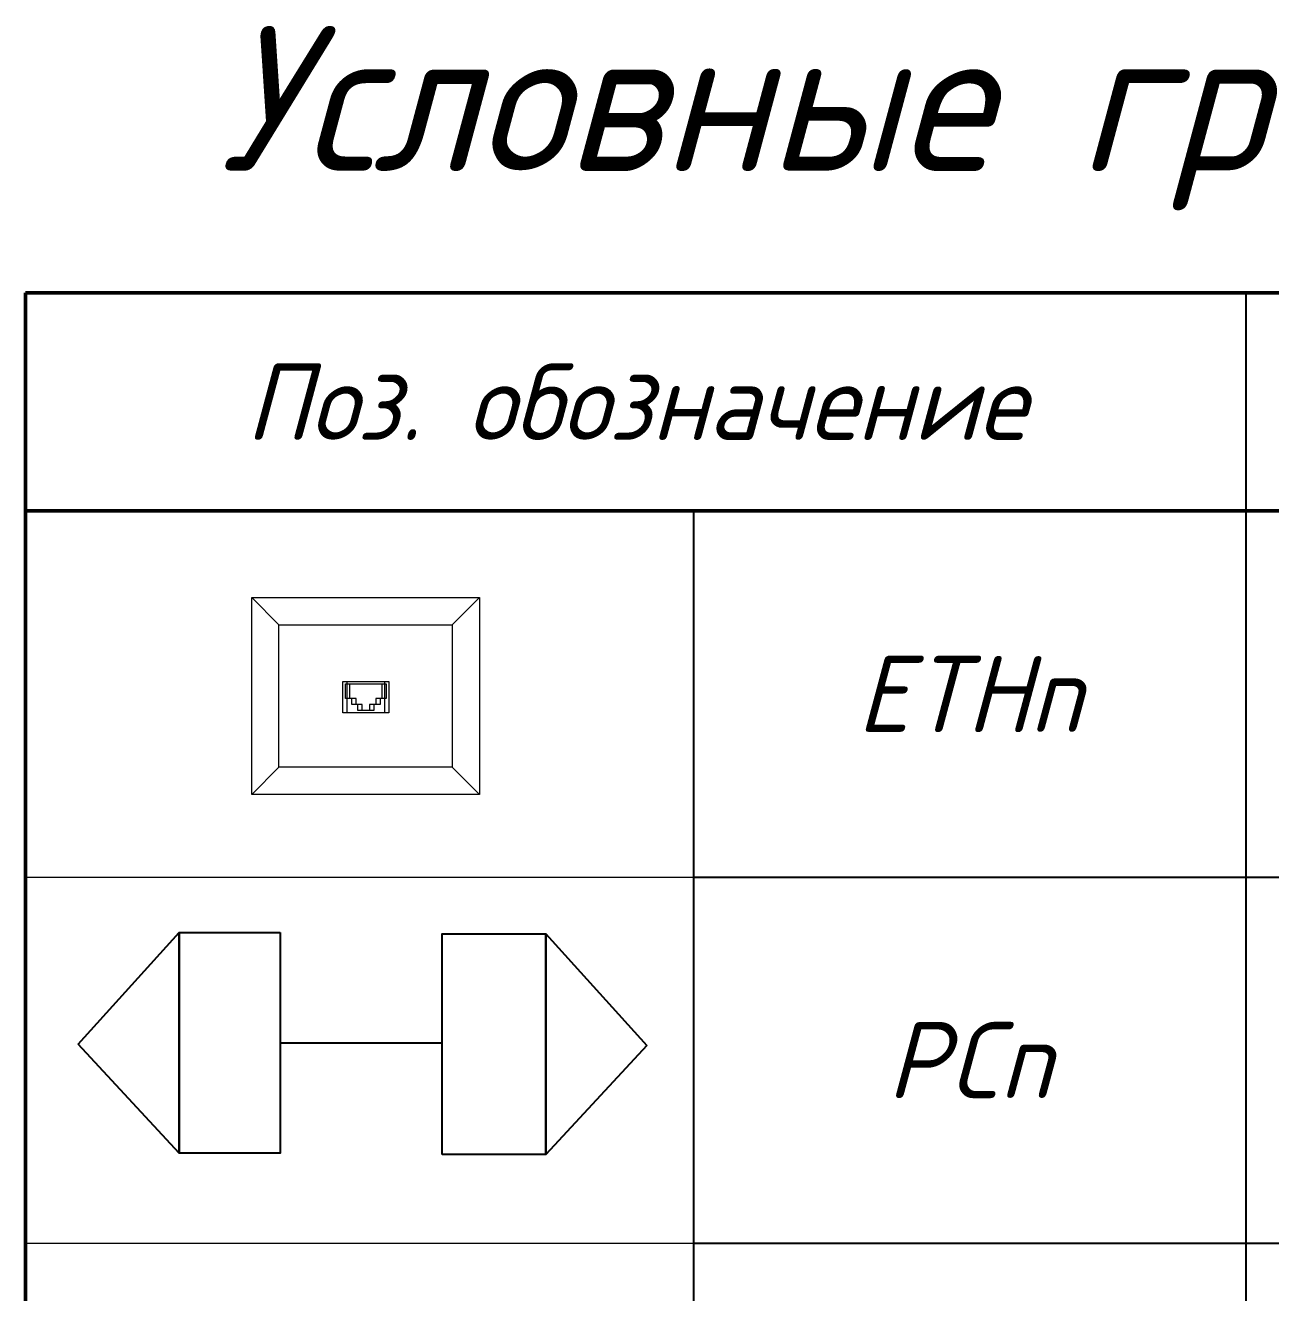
# Model space of a CAD drawing. Header units: millimetres. Extents: x 4247 to 622543, y -201358 to 142419.
# Drawn here: x 142640 to 146291, y -140952 to -137237 of the extents above; entities that cross this region are included whole.
import ezdxf

# ---------------------------------------------------------------- set-up
doc = ezdxf.new("R2010")
doc.units = ezdxf.units.MM
doc.styles.add('GOST-2.304_Type-B_italic', font='GOST_Common Italic.ttf')

# ---------------------------------------------------------------- blocks, each defined once
blk = doc.blocks.new('*T520')
at = {"color": 0, "lineweight": 50, "transparency": 16777216}
for p, q in [((0, 0), (14652.5, 0)), ((0, 0), (0, -6646.3)), ((14652.5, 0), (14652.5, -6646.3)), ((0, -639.5), (14652.5, -639.5)), ((0, -6646.3), (14652.5, -6646.3))]:
    blk.add_line(p, q, dxfattribs=at)
at = {"color": 0, "lineweight": -2, "transparency": 16777216}
for p, q in [((3578.2, 0), (3578.2, -639.5)), ((12277.4, 0), (12277.4, -6006.8)), ((1958.5, -639.5), (1958.5, -2786.4)), ((1958.5, -3859.9), (1958.5, -6006.8)), ((3578.2, -3859.9), (3578.2, -6006.8))]:
    blk.add_line(p, q, dxfattribs=at)
at = {"color": 0, "linetype": 'ByBlock', "lineweight": -2, "transparency": 16777216}
for p, q in [((3578.2, -639.5), (3578.2, -3859.9)), ((1958.5, -1713), (14652.5, -1713)), ((1958.5, -2786.4), (14652.5, -2786.4)), ((1958.5, -2786.4), (1958.5, -3859.9)), ((1958.5, -3859.9), (14652.5, -3859.9)), ((1958.5, -4933.3), (14652.5, -4933.3))]:
    blk.add_line(p, q, dxfattribs=at)
at = {"color": 0, "lineweight": 0, "transparency": 16777216}
for p, q in [((0, -1713), (1958.5, -1713)), ((0, -2786.4), (1958.5, -2786.4)), ((0, -3859.9), (1958.5, -3859.9)), ((0, -4933.3), (1958.5, -4933.3)), ((0, -6006.8), (14652.5, -6006.8))]:
    blk.add_line(p, q, dxfattribs=at)
at = {"color": 0, "transparency": 16777216, "style": 'GOST-2.304_Type-B_italic'}
for s, insert, char_height, width, attachment_point in [('Примечание', (13464.9, -319.8), 223.64, 2372.345, 5), ('Поз. обозначение', (1789.1, -319.8), 223.637, 3575.507, 5), ('Наменование', (7927.8, -319.8), 223.637, 8696.557, 5), (' Устанавливаемая компьютерная розетка  RJ45', (3579.5, -1176.2), 223.637, 8696.557, 4), ('ETHn', (2768.3, -1176.2), 223.64, 1617.047, 5), (' Патч-кор{\\C256;\\c0;д LSLTx }RJ-45', (3579.5, -2249.7), 223.637, 8696.557, 4), ('PCn', (2768.3, -2249.7), 223.64, 1617.047, 5), (' Коннектор RJ-45, монтируемый на кабельную линию', (3579.5, -3323.1), 223.637, 8696.557, 4), ('RJn', (2768.3, -3323.1), 223.64, 1617.047, 5), (' {\\fISOCPEUR|b0|i0|c204|p34;\\C256;Маршрутизатор} (коммутатор 3-го уровня, 24xRJ45)', (3579.5, -4396.6), 223.637, 8696.557, 4), ('Поставляется ДИТ', (13464.9, -4396.6), 223.637, 2372.345, 5), ('ESn', (2768.3, -4396.6), 223.64, 1617.047, 5), ('PPn', (2768.3, -5470.1), 223.64, 1617.047, 5), (' Патч-панель ', (3579.5, -5470.1), 223.637, 8696.557, 4), ('{\\fArial Narrow|b0|i0|c204|p34; Примечание - в перечне условных обозначений:  n - порядковый номер устройства}', (1.3, -6326.5), 223.6369, 14649.776, 4)]:
    blk.add_mtext(s, dxfattribs=dict(at, insert=insert, char_height=char_height, width=width, attachment_point=attachment_point))

msp = doc.modelspace()

# ---------------------------------------------------------------- linework, layer by layer
at = {"lineweight": 0}
for points in [[(143303.859, -138913.944), (143971.918, -138913.944), (143971.918, -139491.938), (143303.859, -139491.938)], [(143383.797, -138993.883), (143891.98, -138993.883), (143891.98, -139411.999), (143383.797, -139411.999)], [(143693.613, -139251.868), (143571.36, -139251.868), (143571.36, -139160.495), (143693.613, -139160.495)], [(143693.613, -139251.868), (143571.36, -139251.868), (143571.36, -139160.495), (143693.613, -139160.495)], [(143632.275, -139167.686), (143685.575, -139167.686), (143685.575, -139209.989), (143667.385, -139209.989), (143667.385, -139228.179), (143648.773, -139228.179), (143648.773, -139245.945), (143615.354, -139245.945), (143615.354, -139228.179), (143597.164, -139228.179), (143597.164, -139209.989), (143578.974, -139209.989), (143578.974, -139167.686)], [(143632.275, -139167.686), (143685.575, -139167.686), (143685.575, -139209.989), (143667.385, -139209.989), (143667.385, -139228.179), (143648.773, -139228.179), (143648.773, -139245.945), (143615.354, -139245.945), (143615.354, -139228.179), (143597.164, -139228.179), (143597.164, -139209.989), (143578.974, -139209.989), (143578.974, -139167.686)], [(143706.289, -139251.868), (143584.036, -139251.868), (143584.036, -139160.495), (143706.289, -139160.495)], [(143706.289, -139251.868), (143584.036, -139251.868), (143584.036, -139160.495), (143706.289, -139160.495)], [(143644.951, -139167.686), (143698.252, -139167.686), (143698.252, -139209.989), (143680.062, -139209.989), (143680.062, -139228.179), (143661.449, -139228.179), (143661.449, -139245.945), (143628.03, -139245.945), (143628.03, -139228.179), (143609.84, -139228.179), (143609.84, -139209.989), (143591.65, -139209.989), (143591.65, -139167.686)], [(143644.951, -139167.686), (143698.252, -139167.686), (143698.252, -139209.989), (143680.062, -139209.989), (143680.062, -139228.179), (143661.449, -139228.179), (143661.449, -139245.945), (143628.03, -139245.945), (143628.03, -139228.179), (143609.84, -139228.179), (143609.84, -139209.989), (143591.65, -139209.989), (143591.65, -139167.686)]]:
    msp.add_lwpolyline(points, close=True, dxfattribs=at)
for points in [[(143383.797, -138993.883), (143303.859, -138913.944)], [(143891.98, -138993.883), (143971.918, -138913.944)], [(143383.797, -139411.999), (143303.859, -139491.938)], [(143891.98, -139411.999), (143971.918, -139491.938)]]:
    msp.add_lwpolyline(points, dxfattribs=at)
at = {"color": 5, "ltscale": 20}
for points in [[(142795.354, -140223.773), (143091.112, -139896.033), (143091.112, -140543.526)], [(143386.87, -139896.033), (143386.87, -140543.526), (143091.112, -140543.526), (143091.112, -139896.033)], [(143862.361, -140547.52), (143862.361, -139900.026), (144166.14, -139900.026), (144166.14, -140547.52)], [(144461.912, -140227.767), (144166.14, -140547.52), (144166.14, -139900.026)]]:
    msp.add_lwpolyline(points, close=True, dxfattribs=at)
msp.add_lwpolyline([(143386.87, -140219.779), (143862.361, -140219.779)], dxfattribs=at)

# ---------------------------------------------------------------- block references
msp.add_blockref('*T520', (142640.31, -138020.876))

# ---------------------------------------------------------------- texts
at = {"color": 7, "lineweight": 25, "ltscale": 100, "insert": (149572.986, -137239.772), "char_height": 424.19071, "width": 15666.83779, "attachment_point": 2, "style": 'GOST-2.304_Type-B_italic'}
msp.add_mtext('\\pxqc;Условные графические обозначения оборудования', dxfattribs=at)

doc.saveas('drawing.dxf')
